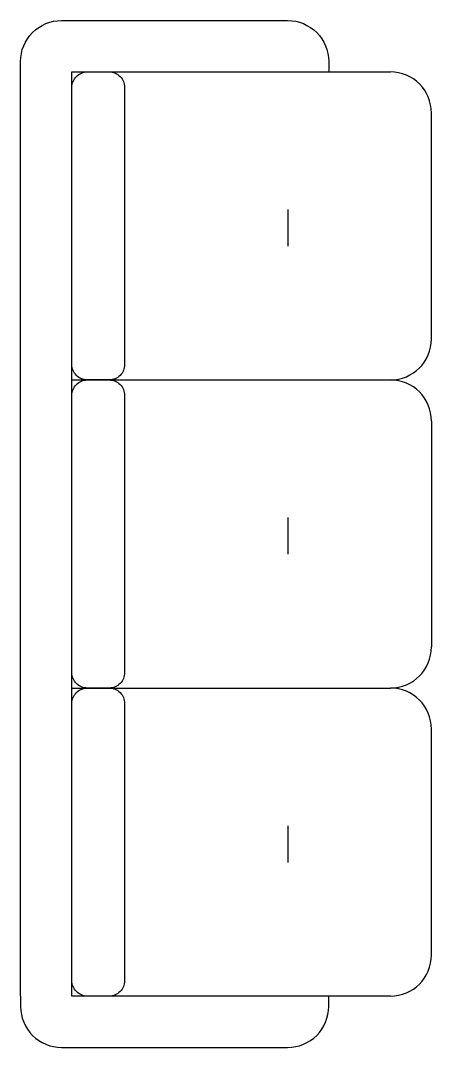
# Model space of a CAD drawing. Header units: metres. Extents: x -0.6 to 0.2, y -1.03 to 0.97.
import ezdxf

# ---------------------------------------------------------------- set-up
doc = ezdxf.new("R2010")
doc.units = ezdxf.units.M

msp = doc.modelspace()

# ---------------------------------------------------------------- linework, layer by layer
for p, q in [((-0.504, -0.932), (-0.504, 0.868)), ((-0.504, 0.868), (0.116, 0.868)), ((0.196, 0.348), (0.196, 0.788)), ((-0.0836, 0.5998), (-0.0836, 0.5285)), ((-0.504, 0.268), (0.116, 0.268)), ((0.196, 0.188), (0.196, -0.252)), ((-0.0836, -0.0002), (-0.0836, -0.0715)), ((-0.504, -0.332), (0.116, -0.332)), ((0.196, -0.852), (0.196, -0.412)), ((-0.0836, -0.6002), (-0.0836, -0.6715)), ((0.116, -0.932), (-0.504, -0.932))]:
    msp.add_line(p, q)
for points in [[(-0.604, 0.868), (-0.604, 0.888, -0.414214), (-0.524, 0.968), (-0.084, 0.968, -0.414214), (-0.004, 0.888), (-0.004, 0.868)], [(-0.604, -0.932), (-0.604, -0.952, 0.414214), (-0.524, -1.032), (-0.084, -1.032, 0.414214), (-0.004, -0.952), (-0.004, -0.932)]]:
    msp.add_lwpolyline(points, format="xyb")
msp.add_lwpolyline([(-0.604, -0.932), (-0.604, 0.868)])
for points in [[(-0.504, 0.298), (-0.504, 0.838, -0.414214), (-0.474, 0.868), (-0.4314, 0.868, -0.414214), (-0.4014, 0.838), (-0.4014, 0.298, -0.414214), (-0.4314, 0.268), (-0.474, 0.268, -0.414214)], [(-0.504, -0.302), (-0.504, 0.238, -0.414214), (-0.474, 0.268), (-0.4314, 0.268, -0.414214), (-0.4014, 0.238), (-0.4014, -0.302, -0.414214), (-0.4314, -0.332), (-0.474, -0.332, -0.414214)], [(-0.504, -0.902), (-0.504, -0.362, -0.414214), (-0.474, -0.332), (-0.4314, -0.332, -0.414214), (-0.4014, -0.362), (-0.4014, -0.902, -0.414214), (-0.4314, -0.932), (-0.474, -0.932, -0.414214)]]:
    msp.add_lwpolyline(points, format="xyb", close=True)
for centre, start, end in [((0.116, 0.788), 0, 90), ((0.116, 0.348), 270, 0), ((0.116, 0.188), 0, 90), ((0.116, -0.252), 270, 0), ((0.116, -0.412), 0, 90), ((0.116, -0.852), 270, 0)]:
    msp.add_arc(centre, 0.08, start, end)

doc.saveas('drawing.dxf')
